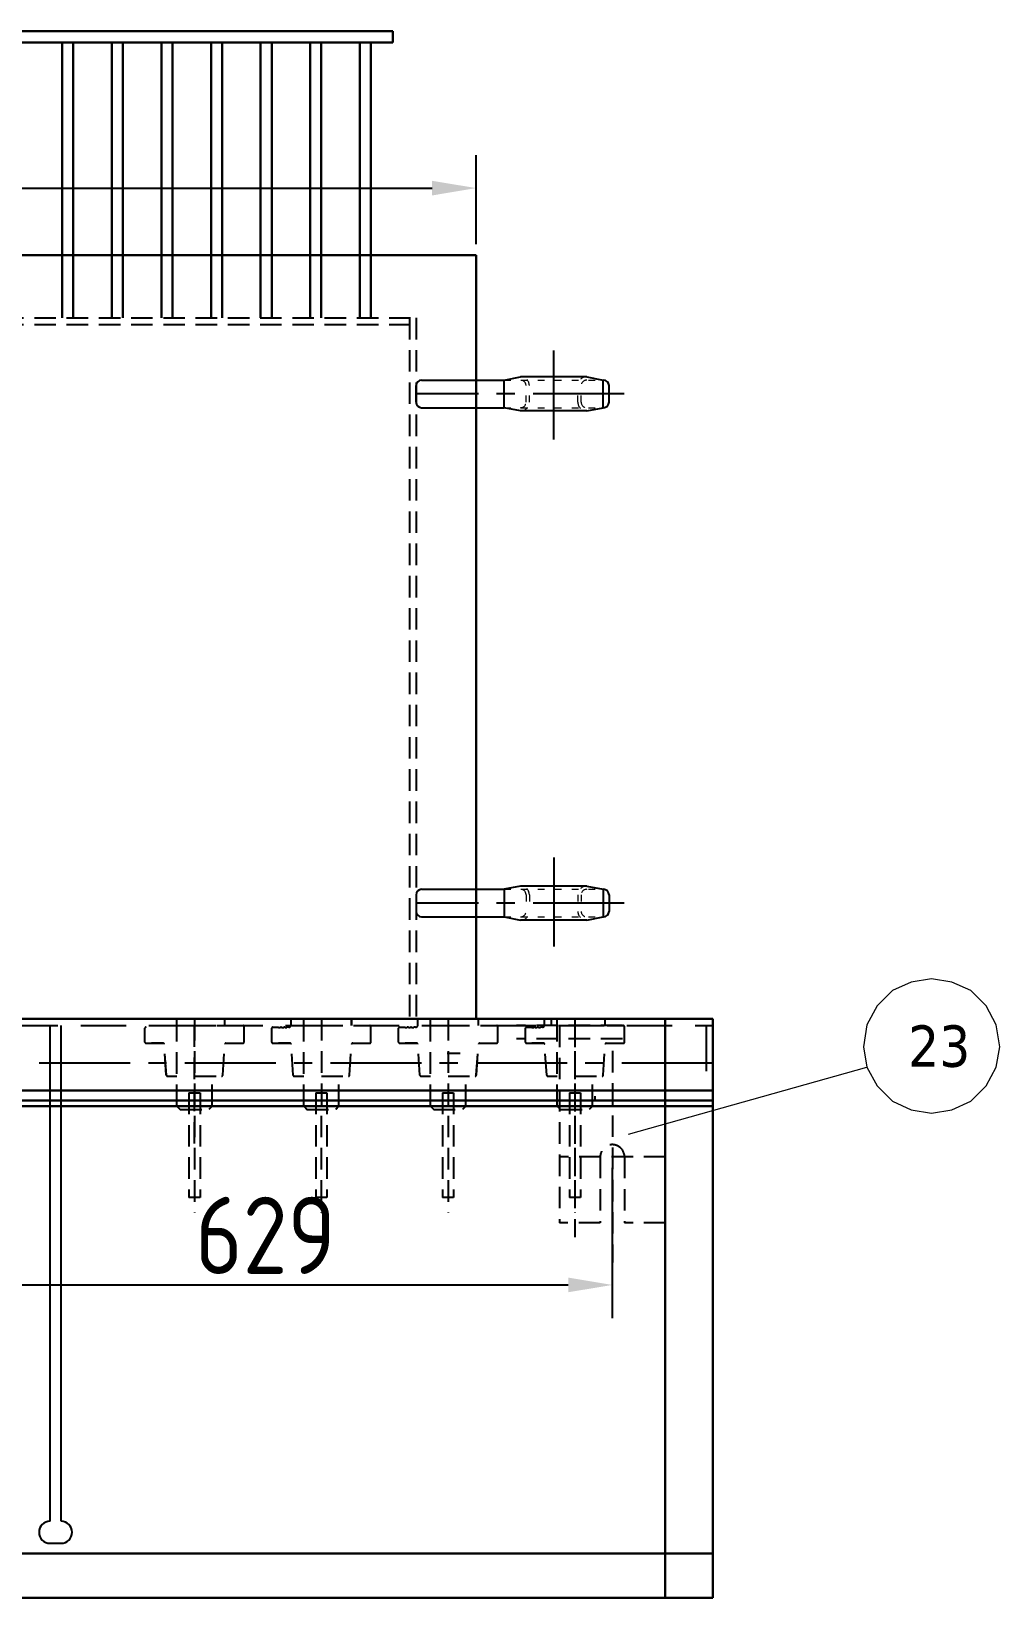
# Model space of a CAD drawing. Header units: millimetres. Extents: x 70841 to 133731, y -170061 to -164340.
# Drawn here: x 109433 to 110311, y -169016 to -167595 of the extents above; entities that cross this region are included whole.
import ezdxf

# ---------------------------------------------------------------- set-up
doc = ezdxf.new("R2010")
doc.units = ezdxf.units.MM
doc.header["$LTSCALE"] = 13
for name, pattern in [('ACAD_ISO03W100', [1.18, 0.47, -0.71]), ('CENTERX2', [101.6, 63.5, -12.7, 12.7, -12.7]), ('DASHED', [0.75, 0.5, -0.25]), ('HIDDEN', [9.525, 6.35, -3.175])]:
    doc.linetypes.add(name, pattern=pattern)
for name, color, linetype in [('1', 4, 'Continuous'), ('粗实线', 4, 'Continuous'), ('细实线', 2, 'Continuous'), ('虚线', 6, 'HIDDEN'), ('铁心虚线', 1, 'DASHED')]:
    doc.layers.add(name, color=color, linetype=linetype)
doc.layers.add('标注、文本', color=3, linetype='Continuous', lineweight=25)
doc.layers.add('铁心', color=3, linetype='Continuous', lineweight=0)
doc.styles.get("Standard").update_dxf_attribs({"font": 'gbenor.shx', "bigfont": 'gbcbig.shx'})
doc.styles.add('Tahoma$001', font='tahoma.ttf', dxfattribs={"height": 2.159784})
doc.dimstyles.new('1-15', dxfattribs={"dimscale": 20, "dimtxt": 3.5, "dimasz": 2, "dimexe": 1.5, "dimexo": 0.5, "dimgap": 0.5, "dimtad": 1, "dimtoh": 1, "dimdec": 1, "dimdsep": 46, "dimtxsty": 'Standard', "dimcen": 2.5, "dimclrd": 3, "dimclre": 3, "dimclrt": 3, "dimadec": 0, "dimazin": 2, "dimtfac": 1, "dimtdec": 1, "dimtmove": 0, "dimatfit": 2, "dimfxl": 1, "dimarcsym": 0})

# ---------------------------------------------------------------- blocks, each defined once
blk = doc.blocks.new('*D1482')
at = {"layer": 'Defpoints', "color": 0, "transparency": 16777216}
for p in [(109836.3, -167737.6), (108825.3, -167798.4), (109836.3, -167798.4)]:
    blk.add_point(p, dxfattribs=at)
at = {"layer": '标注、文本', "color": 3, "lineweight": -2, "transparency": 16777216}
for p, q in [((108825.3, -167788.4), (108825.3, -167707.6)), ((109836.3, -167788.4), (109836.3, -167707.6)), ((108865.3, -167737.6), (109796.3, -167737.6))]:
    blk.add_line(p, q, dxfattribs=at)
at = {"layer": '标注、文本', "color": 3, "transparency": 16777216}
for points in [[(108865.3, -167731), (108865.3, -167744.3), (108825.3, -167737.6)], [(109796.3, -167731), (109796.3, -167744.3), (109836.3, -167737.6)]]:
    blk.add_solid(points, dxfattribs=at)
at = {"layer": '标注、文本', "color": 3, "transparency": 16777216, "insert": (109330.8, -167692.6), "char_height": 70, "attachment_point": 5}
blk.add_mtext('1011', dxfattribs=at)
blk = doc.blocks.new('*D1484')
at = {"layer": 'Defpoints', "color": 0, "transparency": 16777216}
for p in [(109330.8, -168570.3), (109959.8, -168616.4), (109959.8, -168732.7)]:
    blk.add_point(p, dxfattribs=at)
at = {"layer": '标注、文本', "color": 3, "lineweight": -2, "transparency": 16777216}
for p, q in [((109330.8, -168580.3), (109330.8, -168762.7)), ((109959.8, -168626.4), (109959.8, -168762.7)), ((109370.8, -168732.7), (109919.8, -168732.7))]:
    blk.add_line(p, q, dxfattribs=at)
at = {"layer": '标注、文本', "color": 3, "transparency": 16777216}
for points in [[(109370.8, -168726), (109370.8, -168739.3), (109330.8, -168732.7)], [(109919.8, -168726), (109919.8, -168739.3), (109959.8, -168732.7)]]:
    blk.add_solid(points, dxfattribs=at)
at = {"layer": '标注、文本', "color": 3, "transparency": 16777216, "insert": (109645.3, -168687.7), "char_height": 70, "attachment_point": 5}
blk.add_mtext('629', dxfattribs=at)

msp = doc.modelspace()

# ---------------------------------------------------------------- linework, layer by layer
at = {"layer": '1', "color": 1, "linetype": 'CENTERX2', "lineweight": -3, "ltscale": 0.1}
for p, q in [((109906.82, -167965.651), (109906.82, -167884.959)), ((109970.441, -167924.316), (109781.829, -167924.316)), ((109906.82, -168344.927), (109906.82, -168425.62)), ((109970.441, -168386.262), (109781.829, -168386.262)), ((110050.829, -168531.39), (108610.829, -168531.39))]:
    msp.add_line(p, q, dxfattribs=at)
at = {"layer": '标注、文本'}
for p, q in [((109781.829, -167931.816), (109781.829, -167916.816)), ((109786.829, -167911.816), (109861.57, -167911.816)), ((109861.57, -167911.816), (109876.57, -167908.816)), ((109861.57, -167936.816), (109861.57, -167911.816)), ((109936.57, -167908.816), (109876.57, -167908.816)), ((109936.57, -167908.816), (109951.57, -167911.816)), ((109951.57, -167936.816), (109951.57, -167911.816)), ((109956.811, -167931.816), (109956.811, -167916.816)), ((109786.829, -167936.816), (109861.57, -167936.816)), ((109876.57, -167939.816), (109861.57, -167936.816)), ((109936.57, -167939.816), (109876.57, -167939.816)), ((109936.57, -167939.816), (109951.57, -167936.816)), ((109786.829, -168373.762), (109861.57, -168373.762)), ((109876.57, -168370.762), (109861.57, -168373.762)), ((109861.57, -168373.762), (109861.57, -168398.762)), ((109936.57, -168370.762), (109876.57, -168370.762)), ((109936.57, -168370.762), (109951.57, -168373.762)), ((109951.57, -168373.762), (109951.57, -168398.762)), ((109781.829, -168378.762), (109781.829, -168393.762)), ((109956.811, -168378.762), (109956.811, -168393.762)), ((109786.829, -168398.762), (109861.57, -168398.762)), ((109861.57, -168398.762), (109876.57, -168401.762)), ((109936.57, -168401.762), (109876.57, -168401.762)), ((109936.57, -168401.762), (109951.57, -168398.762)), ((109449.829, -168947.022), (109449.829, -168497.39)), ((109459.829, -168947.022), (109459.829, -168497.39)), ((109439.829, -168957.022), (109439.829, -168957.022)), ((109449.829, -168967.022), (109459.829, -168967.022)), ((109449.829, -168967.022), (109449.829, -168967.022)), ((109459.829, -168967.022), (109459.829, -168967.022)), ((109469.829, -168957.022), (109469.829, -168957.022))]:
    msp.add_line(p, q, dxfattribs=at)
at = {"layer": '标注、文本', "color": 2, "linetype": 'ACAD_ISO03W100', "lineweight": 18}
for p, q in [((109861.57, -167911.816), (109951.811, -167911.816)), ((109881.57, -167931.816), (109881.57, -167916.816)), ((109884.57, -167931.816), (109884.57, -167916.816)), ((109928.57, -167931.816), (109928.57, -167916.816)), ((109931.57, -167931.816), (109931.57, -167916.816)), ((109861.57, -167936.816), (109951.811, -167936.816)), ((109861.57, -168373.762), (109951.811, -168373.762)), ((109881.57, -168378.762), (109881.57, -168393.762)), ((109884.57, -168378.762), (109884.57, -168393.762)), ((109928.57, -168378.762), (109928.57, -168393.762)), ((109931.57, -168378.762), (109931.57, -168393.762)), ((109861.57, -168398.762), (109951.811, -168398.762))]:
    msp.add_line(p, q, dxfattribs=at)
at = {"layer": '标注、文本'}
for centre, radius, start, end in [((109786.829, -167916.816), 5, 90, 180), ((109951.811, -167916.816), 5, 0, 90), ((109786.829, -167931.816), 5, 180, 270), ((109951.811, -167931.816), 5, 270, 0), ((109786.829, -168378.762), 5, 90, 180), ((109951.811, -168378.762), 5, 0, 90), ((109786.829, -168393.762), 5, 180, 270), ((109951.811, -168393.762), 5, 270, 0), ((109449.829, -168957.022), 10, 90, 180), ((109459.829, -168957.022), 10, 0, 90), ((109449.829, -168957.022), 10, 180, 270), ((109459.829, -168957.022), 10, 270, 0)]:
    msp.add_arc(centre, radius, start, end, dxfattribs=at)
at = {"layer": '标注、文本', "color": 2, "linetype": 'ACAD_ISO03W100', "lineweight": 18}
for centre, radius, start, end in [((109876.57, -167916.816), 8, 0, 90), ((109876.57, -167916.816), 5, 0, 90), ((109936.57, -167916.816), 8, 90, 180), ((109936.57, -167916.816), 5, 90, 180), ((109876.57, -167931.816), 5, 270, 0), ((109876.57, -167931.816), 8, 270, 0), ((109936.57, -167931.816), 8, 180, 270), ((109936.57, -167931.816), 5, 180, 270), ((109876.57, -168378.762), 8, 0, 90), ((109876.57, -168378.762), 5, 0, 90), ((109936.57, -168378.762), 8, 90, 180), ((109936.57, -168378.762), 5, 90, 180), ((109876.57, -168393.762), 5, 270, 0), ((109876.57, -168393.762), 8, 270, 0), ((109936.57, -168393.762), 8, 180, 270), ((109936.57, -168393.762), 5, 180, 270)]:
    msp.add_arc(centre, radius, start, end, dxfattribs=at)
at = {"layer": '粗实线', "lineweight": 30}
for p, q in [((108900.829, -167595.39), (109760.829, -167595.39)), ((108900.829, -167605.39), (109760.829, -167605.39)), ((109460.829, -167605.39), (109460.829, -167855.39)), ((109470.829, -167605.39), (109470.829, -167855.39)), ((109505.829, -167605.39), (109505.829, -167855.39)), ((109515.829, -167605.39), (109515.829, -167855.39)), ((109550.829, -167605.39), (109550.829, -167855.39)), ((109560.829, -167605.39), (109560.829, -167855.39)), ((109595.829, -167605.39), (109595.829, -167855.39)), ((109605.829, -167605.39), (109605.829, -167855.39)), ((109640.829, -167605.39), (109640.829, -167855.39)), ((109650.829, -167605.39), (109650.829, -167855.39)), ((109685.829, -167605.39), (109685.829, -167855.39)), ((109695.829, -167605.39), (109695.829, -167855.39)), ((109730.829, -167605.39), (109730.829, -167855.39)), ((109740.829, -167605.39), (109740.829, -167855.39)), ((109760.829, -167595.39), (109760.829, -167605.39)), ((108825.329, -167798.39), (109836.329, -167798.39)), ((109836.329, -167798.39), (109836.329, -168491.39)), ((108610.829, -168491.39), (110050.829, -168491.39)), ((110007.829, -168491.39), (110007.829, -169016.39)), ((110050.829, -168491.39), (110050.829, -168556.39)), ((110050.829, -168491.39), (110050.829, -169016.39)), ((108610.829, -168556.39), (110050.829, -168556.39)), ((108610.829, -168976.39), (110050.829, -168976.39)), ((108610.829, -169016.39), (110050.829, -169016.39))]:
    msp.add_line(p, q, dxfattribs=at)
at = {"layer": '细实线', "color": 4, "lineweight": 30}
for p, q in [((108610.829, -168565.347), (110050.829, -168565.347)), ((108610.829, -168570.347), (110050.829, -168570.347))]:
    msp.add_line(p, q, dxfattribs=at)
at = {"layer": '虚线', "ltscale": 0.5}
for p, q in [((108610.829, -168497.39), (110050.829, -168497.39)), ((110044.829, -168497.39), (110044.829, -168556.39))]:
    msp.add_line(p, q, dxfattribs=at)
at = {"layer": '铁心'}
msp.add_lwpolyline([(110311.136, -168516.567), (110307.823, -168496.689), (110298.787, -168479.521), (110284.932, -168465.667), (110267.765, -168458.137), (110249.392, -168454.824), (110230.719, -168458.137), (110213.852, -168465.667), (110199.998, -168479.521), (110190.661, -168496.689), (110187.649, -168516.567), (110190.661, -168535.241), (110199.998, -168552.107), (110213.852, -168565.962), (110230.719, -168573.793), (110249.392, -168576.805), (110267.765, -168573.793), (110284.932, -168565.962), (110298.787, -168552.107), (110307.823, -168535.241)], close=True, dxfattribs=at)
msp.add_lwpolyline([(109974.432, -168595.868), (110190.661, -168535.241), (110190.661, -168535.241)], dxfattribs=at)
at = {"layer": '铁心虚线', "color": 6, "ltscale": 3}
for p, q in [((108879.829, -167855.39), (109781.829, -167855.39)), ((108879.829, -167861.39), (109781.829, -167861.39)), ((109775.829, -167855.39), (109775.829, -168491.39)), ((109781.829, -167855.39), (109781.829, -168491.39)), ((109535.857, -168512.39), (109535.857, -168499.872)), ((109564.838, -168570.391), (109564.838, -168491.39)), ((109580.847, -168491.39), (109580.827, -168667.279)), ((109580.839, -168497.39), (109620.838, -168497.391)), ((109580.852, -168497.39), (109620.85, -168497.391)), ((109580.858, -168497.39), (109624.857, -168497.39)), ((109580.861, -168604.42), (109580.861, -168491.39)), ((109580.861, -168491.39), (109580.861, -168543.391)), ((109608.338, -168497.391), (109608.338, -168491.39)), ((109608.35, -168497.391), (109608.35, -168491.39)), ((109625.857, -168512.39), (109625.857, -168498.39)), ((109650.887, -168512.39), (109650.887, -168499.872)), ((109651.887, -168498.873), (109656.895, -168498.89)), ((109656.895, -168499.447), (109656.895, -168498.89)), ((109658.84, -168499.447), (109656.895, -168499.447)), ((109658.84, -168498.89), (109658.84, -168499.447)), ((109658.84, -168498.89), (109658.84, -168499.447)), ((109659.789, -168498.89), (109658.84, -168498.89)), ((109659.789, -168499.447), (109659.789, -168498.89)), ((109661.734, -168499.447), (109659.789, -168499.447)), ((109662.683, -168498.89), (109661.734, -168498.89)), ((109661.734, -168498.89), (109661.734, -168499.447)), ((109661.734, -168498.89), (109661.734, -168499.447)), ((109662.683, -168499.447), (109662.683, -168498.89)), ((109664.628, -168499.447), (109662.683, -168499.447)), ((109666.387, -168498.89), (109664.628, -168498.89)), ((109664.628, -168498.89), (109664.628, -168499.447)), ((109668.369, -168495.391), (109668.369, -168491.39)), ((109668.387, -168496.89), (109668.386, -168491.39)), ((109679.869, -168570.391), (109679.869, -168491.39)), ((109695.877, -168491.39), (109695.857, -168667.279)), ((109695.87, -168497.39), (109735.869, -168497.391)), ((109695.882, -168497.39), (109735.881, -168497.391)), ((109695.888, -168497.39), (109739.887, -168497.39)), ((109723.369, -168497.391), (109723.369, -168491.39)), ((109723.381, -168497.391), (109723.381, -168491.39)), ((109740.887, -168512.39), (109740.887, -168498.39)), ((109765.906, -168512.39), (109765.906, -168499.872)), ((109766.906, -168498.873), (109771.913, -168498.89)), ((109771.913, -168499.447), (109771.913, -168498.89)), ((109773.858, -168499.447), (109771.913, -168499.447)), ((109773.858, -168498.89), (109773.858, -168499.447)), ((109773.858, -168498.89), (109773.858, -168499.447)), ((109774.807, -168498.89), (109773.858, -168498.89)), ((109774.807, -168499.447), (109774.807, -168498.89)), ((109776.752, -168499.447), (109774.807, -168499.447)), ((109777.701, -168498.89), (109776.752, -168498.89)), ((109776.752, -168498.89), (109776.752, -168499.447)), ((109776.752, -168498.89), (109776.752, -168499.447)), ((109777.701, -168499.447), (109777.701, -168498.89)), ((109779.646, -168499.447), (109777.701, -168499.447)), ((109781.406, -168498.89), (109779.646, -168498.89)), ((109779.646, -168498.89), (109779.646, -168499.447)), ((109783.387, -168495.391), (109783.387, -168491.39)), ((109783.406, -168496.89), (109783.404, -168491.39)), ((109794.887, -168570.391), (109794.887, -168491.39)), ((109810.896, -168491.39), (109810.876, -168667.279)), ((109810.888, -168497.39), (109850.887, -168497.391)), ((109810.9, -168497.39), (109850.899, -168497.391)), ((109810.907, -168497.39), (109854.906, -168497.39)), ((109838.387, -168497.391), (109838.387, -168491.39)), ((109838.399, -168497.391), (109838.399, -168491.39)), ((109855.906, -168512.39), (109855.906, -168498.39)), ((109968.911, -168497.39), (109872.911, -168497.39)), ((109880.907, -168512.39), (109880.907, -168499.872)), ((109881.907, -168498.873), (109886.915, -168498.89)), ((109886.915, -168499.447), (109886.915, -168498.89)), ((109888.86, -168499.447), (109886.915, -168499.447)), ((109888.86, -168498.89), (109888.86, -168499.447)), ((109888.86, -168498.89), (109888.86, -168499.447)), ((109889.809, -168498.89), (109888.86, -168498.89)), ((109889.809, -168499.447), (109889.809, -168498.89)), ((109891.753, -168499.447), (109889.809, -168499.447)), ((109892.703, -168498.89), (109891.753, -168498.89)), ((109891.753, -168498.89), (109891.753, -168499.447)), ((109891.753, -168498.89), (109891.753, -168499.447)), ((109892.703, -168499.447), (109892.703, -168498.89)), ((109894.647, -168499.447), (109892.703, -168499.447)), ((109896.407, -168498.89), (109894.647, -168498.89)), ((109894.647, -168498.89), (109894.647, -168499.447)), ((109898.389, -168495.391), (109898.389, -168491.39)), ((109898.407, -168496.89), (109898.406, -168491.39)), ((109904.411, -168491.39), (109904.411, -168497.39)), ((109909.889, -168570.391), (109909.889, -168491.39)), ((109911.829, -168497.39), (109911.829, -168676.39)), ((109925.897, -168491.39), (109925.877, -168667.279)), ((109925.89, -168497.39), (109965.889, -168497.391)), ((109925.902, -168497.39), (109965.901, -168497.391)), ((109925.908, -168497.39), (109969.907, -168497.39)), ((109925.911, -168497.39), (109925.911, -168689.39)), ((109953.389, -168497.391), (109953.389, -168491.39)), ((109953.401, -168497.391), (109953.401, -168491.39)), ((109970.907, -168512.39), (109970.907, -168498.39)), ((110007.829, -168497.39), (110007.829, -168676.39)), ((109536.857, -168513.39), (109552.421, -168513.39)), ((109552.403, -168513.391), (109541.838, -168513.391)), ((109552.415, -168513.391), (109541.85, -168513.391)), ((109555.276, -168542.457), (109553.4, -168514.324)), ((109555.288, -168542.457), (109553.413, -168514.324)), ((109606.4, -168542.457), (109608.276, -168514.324)), ((109606.413, -168542.457), (109608.288, -168514.324)), ((109609.274, -168513.391), (109619.84, -168513.392)), ((109609.286, -168513.391), (109619.852, -168513.392)), ((109609.292, -168513.39), (109624.857, -168513.39)), ((109651.887, -168513.39), (109667.452, -168513.39)), ((109667.433, -168513.391), (109656.869, -168513.391)), ((109667.445, -168513.391), (109656.881, -168513.391)), ((109670.306, -168542.457), (109668.431, -168514.324)), ((109670.319, -168542.457), (109668.443, -168514.324)), ((109721.431, -168542.457), (109723.306, -168514.324)), ((109721.443, -168542.457), (109723.319, -168514.324)), ((109724.304, -168513.391), (109734.87, -168513.392)), ((109724.316, -168513.391), (109734.882, -168513.392)), ((109724.323, -168513.39), (109739.887, -168513.39)), ((109766.906, -168513.39), (109782.47, -168513.39)), ((109782.451, -168513.391), (109771.887, -168513.391)), ((109782.464, -168513.391), (109771.899, -168513.391)), ((109785.325, -168542.457), (109783.449, -168514.324)), ((109785.337, -168542.457), (109783.461, -168514.324)), ((109836.449, -168542.457), (109838.325, -168514.324)), ((109836.461, -168542.457), (109838.337, -168514.324)), ((109839.322, -168513.391), (109849.888, -168513.392)), ((109839.335, -168513.391), (109849.901, -168513.392)), ((109839.341, -168513.39), (109854.906, -168513.39)), ((109968.911, -168509.39), (109872.911, -168509.39)), ((109881.907, -168513.39), (109897.472, -168513.39)), ((109897.453, -168513.391), (109886.889, -168513.391)), ((109897.465, -168513.391), (109886.901, -168513.391)), ((109900.326, -168542.457), (109898.451, -168514.324)), ((109900.338, -168542.457), (109898.463, -168514.324)), ((109951.451, -168542.457), (109953.326, -168514.324)), ((109951.463, -168542.457), (109953.338, -168514.324)), ((109954.324, -168513.391), (109964.89, -168513.392)), ((109954.336, -168513.391), (109964.902, -168513.392)), ((109954.343, -168513.39), (109969.907, -168513.39)), ((109809.91, -168522.39), (109821.91, -168522.39)), ((109959.829, -168520.39), (109959.829, -168712.39)), ((109556.274, -168543.391), (109564.838, -168543.391)), ((109556.286, -168543.391), (109564.85, -168543.391)), ((109580.84, -168543.391), (109605.403, -168543.391)), ((109580.852, -168543.391), (109605.415, -168543.391)), ((109596.838, -168570.391), (109596.838, -168543.391)), ((109671.304, -168543.391), (109679.869, -168543.391)), ((109671.316, -168543.391), (109679.881, -168543.391)), ((109695.87, -168543.391), (109720.433, -168543.391)), ((109695.882, -168543.391), (109720.445, -168543.391)), ((109711.869, -168570.391), (109711.869, -168543.391)), ((109786.322, -168543.391), (109794.887, -168543.391)), ((109786.335, -168543.391), (109794.899, -168543.391)), ((109810.888, -168543.391), (109835.451, -168543.391)), ((109810.901, -168543.391), (109835.464, -168543.391)), ((109826.887, -168570.391), (109826.887, -168543.391)), ((109901.324, -168543.391), (109909.889, -168543.391)), ((109901.336, -168543.391), (109909.901, -168543.391)), ((109925.89, -168543.391), (109950.453, -168543.391)), ((109925.902, -168543.391), (109950.465, -168543.391)), ((109941.889, -168570.391), (109941.889, -168543.391)), ((109575.836, -168558.391), (109575.834, -168653.391)), ((109575.836, -168558.391), (109585.822, -168558.391)), ((109585.822, -168558.391), (109585.82, -168653.391)), ((109690.867, -168558.391), (109690.864, -168653.391)), ((109690.867, -168558.391), (109700.853, -168558.391)), ((109700.853, -168558.391), (109700.851, -168653.391)), ((109805.885, -168558.391), (109805.883, -168653.391)), ((109805.885, -168558.391), (109815.871, -168558.391)), ((109815.871, -168558.391), (109815.869, -168653.391)), ((109920.886, -168558.391), (109920.884, -168653.391)), ((109920.886, -168558.391), (109930.873, -168558.391)), ((109930.873, -168558.391), (109930.87, -168653.391)), ((109564.834, -168570.391), (109567.834, -168573.391)), ((109596.834, -168570.391), (109564.834, -168570.391)), ((109564.838, -168570.391), (109567.838, -168573.391)), ((109596.838, -168570.391), (109564.838, -168570.391)), ((109596.834, -168570.391), (109593.834, -168573.391)), ((109596.838, -168570.391), (109593.838, -168573.391)), ((109679.864, -168570.391), (109682.864, -168573.391)), ((109711.864, -168570.391), (109679.864, -168570.391)), ((109679.869, -168570.391), (109682.869, -168573.391)), ((109711.869, -168570.391), (109679.869, -168570.391)), ((109711.864, -168570.391), (109708.864, -168573.391)), ((109711.869, -168570.391), (109708.869, -168573.391)), ((109794.883, -168570.391), (109797.883, -168573.391)), ((109826.883, -168570.391), (109794.883, -168570.391)), ((109794.887, -168570.391), (109797.887, -168573.391)), ((109826.887, -168570.391), (109794.887, -168570.391)), ((109826.883, -168570.391), (109823.883, -168573.391)), ((109826.887, -168570.391), (109823.887, -168573.391)), ((109909.884, -168570.391), (109912.884, -168573.391)), ((109941.884, -168570.391), (109909.884, -168570.391)), ((109909.889, -168570.391), (109912.889, -168573.391)), ((109941.889, -168570.391), (109909.889, -168570.391)), ((109941.884, -168570.391), (109938.884, -168573.391)), ((109941.889, -168570.391), (109938.889, -168573.391)), ((109943.951, -168561.347), (109943.951, -168565.347)), ((109943.951, -168561.347), (109943.951, -168565.347)), ((109567.834, -168573.391), (109593.834, -168573.391)), ((109567.838, -168573.391), (109593.838, -168573.391)), ((109682.864, -168573.391), (109708.864, -168573.391)), ((109682.869, -168573.391), (109708.869, -168573.391)), ((109797.883, -168573.391), (109823.883, -168573.391)), ((109797.887, -168573.391), (109823.887, -168573.391)), ((109912.884, -168573.391), (109938.884, -168573.391)), ((109912.889, -168573.391), (109938.889, -168573.391)), ((110007.829, -168616.39), (109911.829, -168616.39)), ((109948.829, -168616.39), (109948.829, -168676.39)), ((109970.829, -168616.39), (109970.829, -168676.39)), ((109585.82, -168653.391), (109575.834, -168653.391)), ((109700.851, -168653.391), (109690.864, -168653.391)), ((109815.869, -168653.391), (109805.883, -168653.391)), ((109930.87, -168653.391), (109920.884, -168653.391)), ((109948.829, -168676.39), (109911.829, -168676.39)), ((110007.829, -168676.39), (109970.829, -168676.39))]:
    msp.add_line(p, q, dxfattribs=at)
for centre, radius, start, end in [((109536.857, -168499.873), 1, 90, 180), ((109624.857, -168498.39), 1, 0, 90), ((109651.887, -168499.873), 1, 90, 180), ((109666.387, -168496.89), 2, 270, 0), ((109666.387, -168496.89), 2, 270, 0), ((109739.887, -168498.39), 1, 0, 90), ((109766.906, -168499.873), 1, 90, 180), ((109781.406, -168496.89), 2, 270, 0), ((109781.406, -168496.89), 2, 270, 0), ((109854.906, -168498.39), 1, 0, 90), ((109881.907, -168499.873), 1, 90, 180), ((109896.407, -168496.89), 2, 270, 0), ((109896.407, -168496.89), 2, 270, 0), ((109969.907, -168498.39), 1, 0, 90), ((109536.857, -168512.39), 1, 180, 270), ((109552.403, -168514.391), 1, 3.814075, 90), ((109552.415, -168514.391), 1, 3.814075, 90), ((109552.421, -168514.39), 1, 3.814075, 90), ((109609.274, -168514.391), 1, 90, 176.185925), ((109609.286, -168514.391), 1, 90, 176.185925), ((109609.292, -168514.39), 1, 90, 176.185925), ((109624.857, -168512.39), 1, 270, 0), ((109651.887, -168512.39), 1, 180, 270), ((109667.433, -168514.391), 1, 3.814075, 90), ((109667.445, -168514.391), 1, 3.814075, 90), ((109667.452, -168514.39), 1, 3.814075, 90), ((109724.304, -168514.391), 1, 90, 176.185925), ((109724.316, -168514.391), 1, 90, 176.185925), ((109724.323, -168514.39), 1, 90, 176.185925), ((109739.887, -168512.39), 1, 270, 0), ((109766.906, -168512.39), 1, 180, 270), ((109782.451, -168514.391), 1, 3.814075, 90), ((109782.464, -168514.391), 1, 3.814075, 90), ((109782.47, -168514.39), 1, 3.814075, 90), ((109839.322, -168514.391), 1, 90, 176.185925), ((109839.335, -168514.391), 1, 90, 176.185925), ((109839.341, -168514.39), 1, 90, 176.185925), ((109854.906, -168512.39), 1, 270, 0), ((109881.907, -168512.39), 1, 180, 270), ((109897.453, -168514.391), 1, 3.814075, 90), ((109897.465, -168514.391), 1, 3.814075, 90), ((109897.472, -168514.39), 1, 3.814075, 90), ((109954.324, -168514.391), 1, 90, 176.185925), ((109954.336, -168514.391), 1, 90, 176.185925), ((109954.343, -168514.39), 1, 90, 176.185925), ((109969.907, -168512.39), 1, 270, 0), ((109556.274, -168542.391), 1, 183.814075, 270), ((109556.286, -168542.391), 1, 183.814075, 270), ((109605.403, -168542.391), 1, 270, 356.185925), ((109605.415, -168542.391), 1, 270, 356.185925), ((109671.304, -168542.391), 1, 183.814075, 270), ((109671.316, -168542.391), 1, 183.814075, 270), ((109720.433, -168542.391), 1, 270, 356.185925), ((109720.445, -168542.391), 1, 270, 356.185925), ((109786.322, -168542.391), 1, 183.814075, 270), ((109786.335, -168542.391), 1, 183.814075, 270), ((109835.451, -168542.391), 1, 270, 356.185925), ((109835.464, -168542.391), 1, 270, 356.185925), ((109901.324, -168542.391), 1, 183.814075, 270), ((109901.336, -168542.391), 1, 183.814075, 270), ((109950.453, -168542.391), 1, 270, 356.185925), ((109950.465, -168542.391), 1, 270, 356.185925), ((109959.829, -168616.39), 11, 0, 180)]:
    msp.add_arc(centre, radius, start, end, dxfattribs=at)

# ---------------------------------------------------------------- texts
at = {"layer": '铁心', "style": 'Tahoma$001'}
msp.add_text('23', height=37.5893, dxfattribs=at).set_placement((110228.057, -168534.797))

# ---------------------------------------------------------------- dimensions: what is measured, and where the dimension line sits
at = {"layer": '标注、文本'}
for base, p1, p2, picture, middle in [((109836.329, -167737.626), (108825.329, -167798.39), (109836.329, -167798.39), '*D1482', (109330.829, -167692.626)), ((109959.829, -168732.67), (109330.829, -168570.347), (109959.829, -168616.39), '*D1484', (109645.329, -168687.67))]:
    dim = msp.add_linear_dim(base=base, p1=p1, p2=p2, dimstyle='1-15', dxfattribs=at)
    dim.commit()
    dim.dimension.update_dxf_attribs({"geometry": picture, "text_midpoint": middle})

doc.saveas('drawing.dxf')
